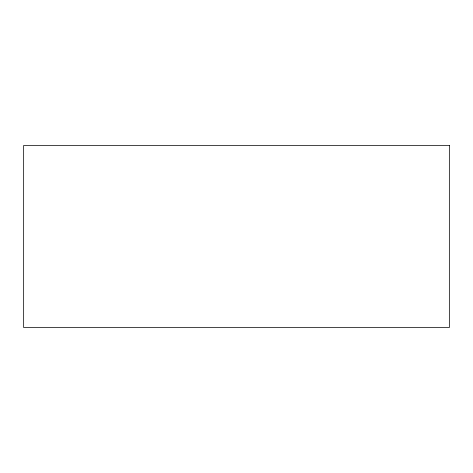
<?xml version="1.0" encoding="UTF-8"?>
<svg xmlns="http://www.w3.org/2000/svg" width="473" height="473" viewBox="0 0 473 473"><rect width="100%" height="100%" fill="white"/><g stroke="black" fill="none" stroke-linecap="round" stroke-linejoin="round"><path stroke-width="0.71" d="M449.35 145.465L23.65 145.465L23.65 327.535L449.35 327.535L449.35 145.465"/></g></svg>
